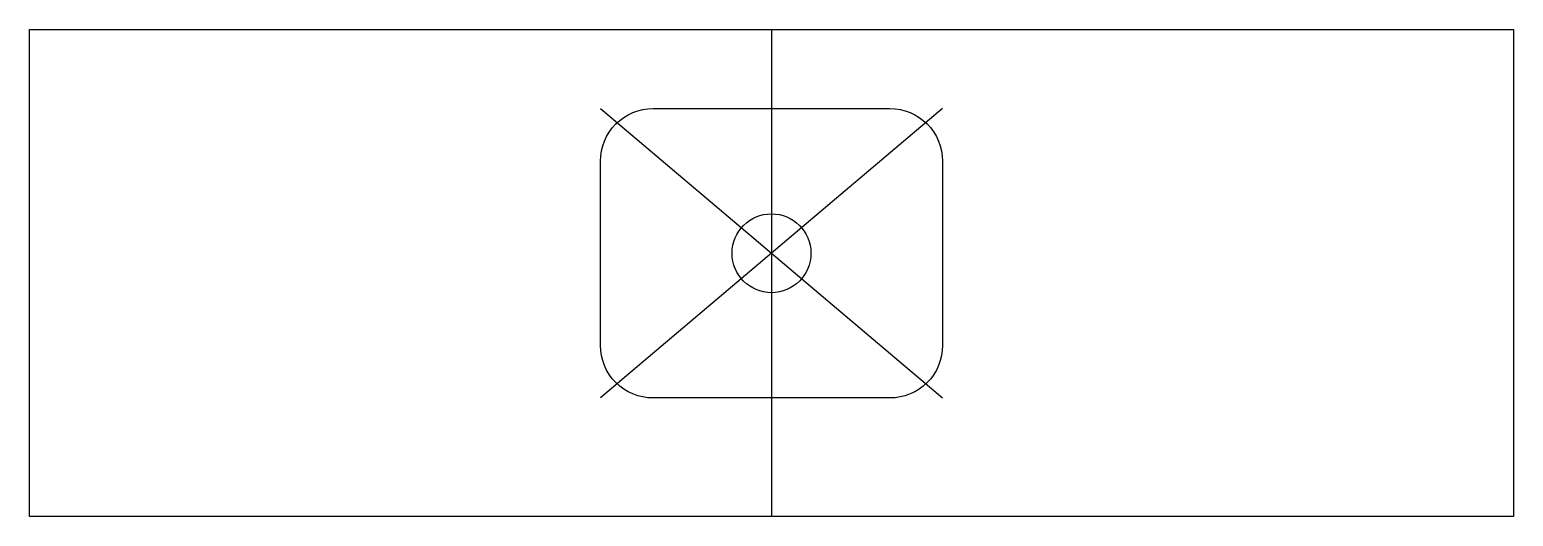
# Model space of a CAD drawing. Header units: millimetres. Extents: x -14.1 to 14.1, y -27.5 to -18.2.
import ezdxf

# ---------------------------------------------------------------- set-up
doc = ezdxf.new("R2010")
doc.units = ezdxf.units.MM
doc.layers.get('0').update_dxf_attribs({"linetype": 'CONTINUOUS'})

msp = doc.modelspace()

# ---------------------------------------------------------------- linework, layer by layer
for p, q in [((0, -18.25), (0, -27.5)), ((3.25, -19.75), (-3.25, -25.25)), ((-3.25, -19.75), (3.25, -25.25))]:
    msp.add_line(p, q)
msp.add_lwpolyline([(-14.092, -27.5), (-14.092, -18.25), (14.092, -18.25), (14.092, -27.5)], close=True)
msp.add_lwpolyline([(-2.25, -19.75), (2.25, -19.75, -0.414214), (3.25, -20.75), (3.25, -24.25, -0.414214), (2.25, -25.25), (-2.25, -25.25, -0.414214), (-3.25, -24.25), (-3.25, -20.75, -0.414214)], format="xyb", close=True)
msp.add_circle((0, -22.5), 0.75)

doc.saveas('drawing.dxf')
